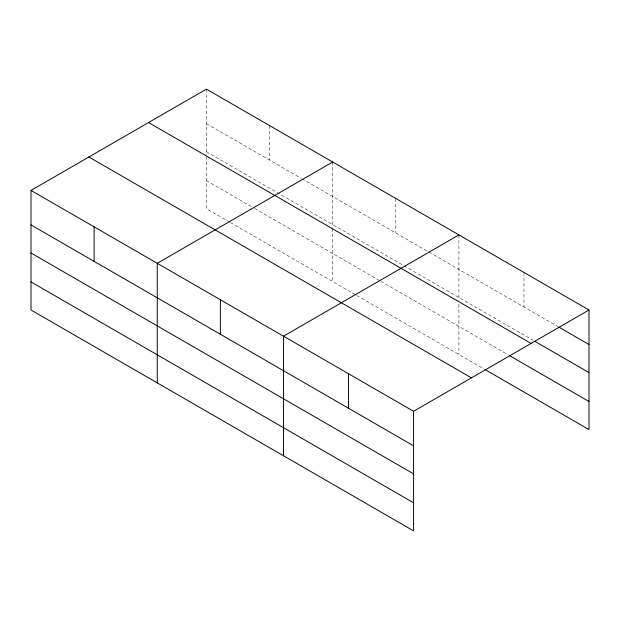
<?xml version="1.0" encoding="UTF-8"?>
<svg xmlns="http://www.w3.org/2000/svg" width="620" height="620" viewBox="0 0 620 620"><rect width="100%" height="100%" fill="white"/><g stroke="black" fill="none" stroke-linecap="round" stroke-linejoin="round"><path stroke-width="0.46" stroke-dasharray="3.1 2.33" d="M206.429 123.644L301.119 178.312M301.948 178.792L558.147 326.709M206.429 151.722L533.138 340.341M206.429 180.637L253.774 207.971M254.603 208.452L380.021 280.86M380.851 281.341L508.121 354.818M229.687 222.138L206.429 208.715L206.429 155.574M230.516 222.619L355.934 295.027M356.763 295.507L483.941 368.931M523.962 272.451L523.962 306.97M458.924 234.903L458.924 300.39M458.924 304.242L458.924 354.493M395.8 198.462L395.8 232.981M332.676 162.022L332.676 227.501M332.676 228.462L332.676 281.604M269.553 125.573L269.553 160.092M206.429 89.133L206.429 154.613"/><path stroke-width="0.93" d="M413.571 473.874L413.571 411.285L31 190.417L31 310L413.571 530.867L413.571 473.874L31 252.999M31 190.417L206.429 89.133L589 310L589 429.582L484.778 369.412M332.676 162.022L157.248 263.306L157.248 382.889M458.924 234.903L283.495 336.187L283.495 455.77M413.571 411.285L589 310M558.984 327.19L589 344.519M534.804 341.302L589 372.589M148.536 122.551L531.107 343.426M509.787 355.779L589 401.512M88.892 156.992L471.464 377.867M31 224.928L413.571 445.803M31 281.922L413.571 502.797M348.533 373.736L348.533 408.255M220.371 299.747L220.371 334.265M94.124 226.858L94.124 261.377"/></g></svg>
